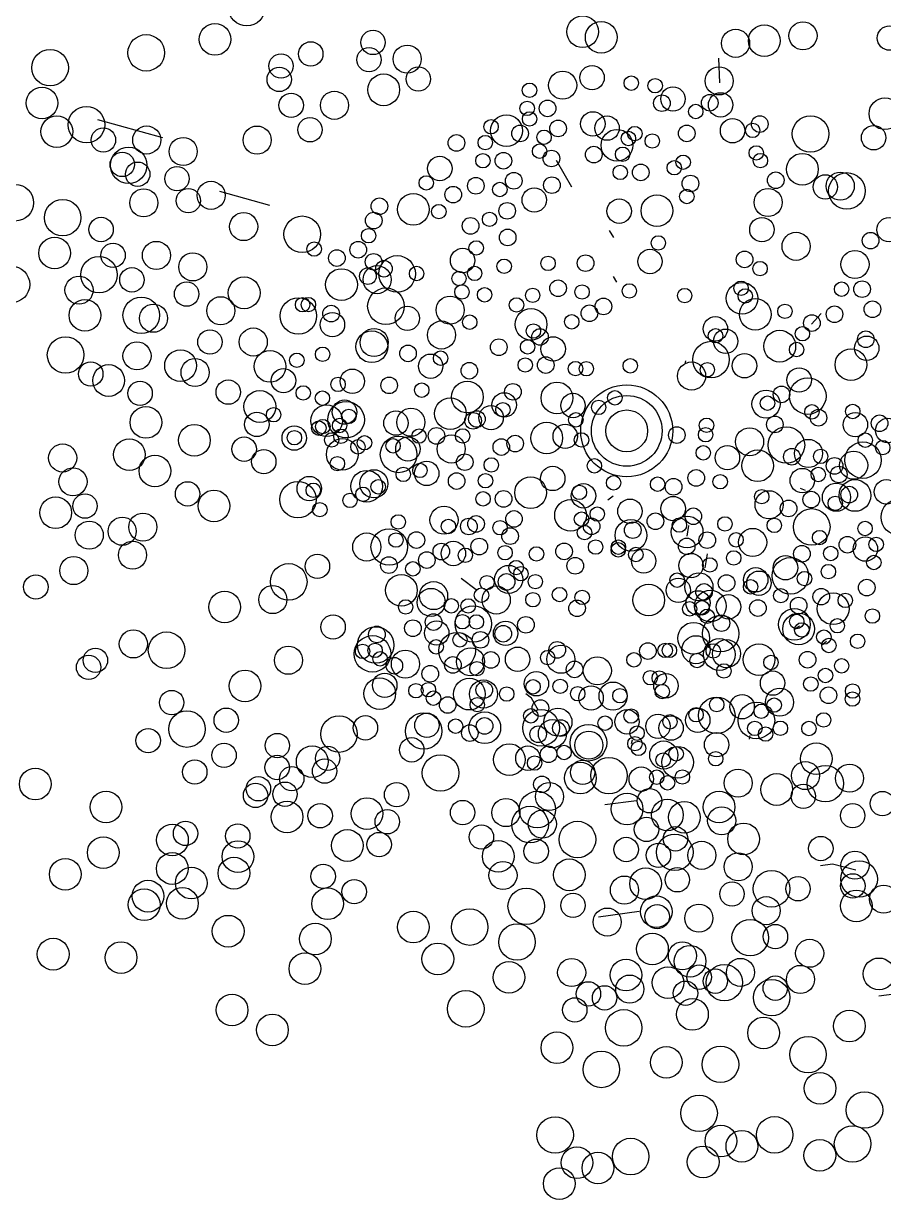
# Model space of a CAD drawing. Header units: millimetres. Extents: x 441156 to 441876, y 4514765 to 4515211.
# Drawn here: x 441451.187 to 441452.023, y 4514837.387 to 4514838.531 of the extents above; entities that cross this region are included whole.
import ezdxf

# ---------------------------------------------------------------- set-up
doc = ezdxf.new("R2010")
doc.units = ezdxf.units.MM
doc.layers.add('01_piscinas', color=254, linetype='Continuous')

msp = doc.modelspace()

# ---------------------------------------------------------------- linework, layer by layer
at = {"layer": '01_piscinas'}
for p, q in [((441451.86407338, 4514838.47299437, 0.00000053), (441451.86289658, 4514838.49681329, 0.00000053)), ((441451.32243263, 4514838.41935018, 0.00000053), (441451.25942794, 4514838.43686779, 0.00000053)), ((441451.72003691, 4514838.37131475, 0.00000053), (441451.70539685, 4514838.39723094, 0.00000053)), ((441451.42652915, 4514838.35359961, 0.00000053), (441451.37806401, 4514838.3670747, 0.00000053)), ((441451.75641044, 4514838.32940603, 0.00000053), (441451.76057699, 4514838.32258655, 0.00000053)), ((441452.01218955, 4514838.32745384, 0.00000053), (441452.0137294, 4514838.32684535, 0.00000053)), ((441451.76035824, 4514838.28441181, 0.00000053), (441451.76356327, 4514838.27916606, 0.00000053)), ((441451.95306373, 4514838.23819898, 0.00000053), (441451.96253734, 4514838.24865735, 0.00000053)), ((441451.83076451, 4514838.20268991, 0.00000053), (441451.82991066, 4514838.19915405, 0.00000053)), ((441451.94216645, 4514838.07859969, 0.00000053), (441451.94709397, 4514838.07665253, 0.00000053)), ((441451.76017402, 4514838.07085598, 0.00000053), (441451.75516922, 4514838.06711552, 0.00000053)), ((441451.8335448, 4514838.04251251, 0.00000053), (441451.83203389, 4514838.03206184, 0.00000053)), ((441451.85155297, 4514838.01493694, 0.00000053), (441451.84958879, 4514838.00135107, 0.00000053)), ((441451.61256173, 4514837.99119592, 0.00000053), (441451.62708745, 4514837.9801735, 0.00000053)), ((441451.94140144, 4514837.94460043, 0.00000053), (441451.93639664, 4514837.94085997, 0.00000053)), ((441451.96777549, 4514837.92942843, 0.00000053), (441451.96277069, 4514837.92568798, 0.00000053)), ((441451.89323731, 4514837.83819045, 0.00000053), (441451.89238346, 4514837.83465459, 0.00000053)), ((441451.77881415, 4514837.83361461, 0.00000053), (441451.7779603, 4514837.83007875, 0.00000053)), ((441451.7979442, 4514837.79079296, 0.00000053), (441451.79709035, 4514837.78725709, 0.00000053)), ((441451.75234116, 4514837.77091968, 0.00000053), (441451.78287146, 4514837.77510615, 0.00000053)), ((441451.74598824, 4514837.66186626, 0.00000053), (441451.78567764, 4514837.66730868, 0.00000053))]:
    msp.add_line(p, q, dxfattribs=at)
at = {"layer": '01_piscinas', "elevation": 0.00000053}
for points in [[(441451.68786034, 4514837.86250141), (441451.68088725, 4514837.87446183), (441451.68088725, 4514837.87446183), (441451.67543806, 4514837.87863187)], [(441451.99611507, 4514837.70711101), (441451.97348933, 4514837.71307092), (441451.97348933, 4514837.71307092), (441451.96199425, 4514837.71154233)], [(441452.06289433, 4514837.57891499), (441452.03348086, 4514837.58666287), (441452.03348086, 4514837.58666287), (441452.01853726, 4514837.5846757)]]:
    msp.add_lwpolyline(points, dxfattribs=at)
at = {"layer": '01_piscinas'}
for centre, radius in [((441451.40418233, 4514838.54600709, 0.00000053), 0.01775907), ((441451.73071325, 4514838.52251039, 0.00000053), 0.01541533), ((441451.37321406, 4514838.51509017, 0.00000053), 0.01541533), ((441451.52687635, 4514838.51216884, 0.00000053), 0.01185795), ((441451.74869043, 4514838.51717122, 0.00000053), 0.01541533), ((441451.87935685, 4514838.51133995, 0.00000053), 0.01366082), ((441451.90722703, 4514838.51386468, 0.00000053), 0.01541533), ((441451.94483374, 4514838.51863875, 0.00000053), 0.01366082), ((441452.02895241, 4514838.51641371, 0.00000053), 0.01185795), ((441451.30639187, 4514838.50205445, 0.00000053), 0.01775907), ((441451.46637041, 4514838.50098001, 0.00000053), 0.01185795), ((441451.21295563, 4514838.48760645, 0.00000053), 0.01775907), ((441451.43743513, 4514838.48925965, 0.00000053), 0.01185795), ((441451.52299024, 4514838.49539479, 0.00000053), 0.01185795), ((441451.56009766, 4514838.49595021, 0.00000053), 0.01366082), ((441451.43567812, 4514838.47620611, 0.00000053), 0.01185795), ((441451.57095635, 4514838.47658237, 0.00000053), 0.01185795), ((441451.73983521, 4514838.47794925, 0.00000053), 0.01185795), ((441451.86336963, 4514838.47473476, 0.00000053), 0.01366082), ((441451.53728732, 4514838.46608329, 0.00000053), 0.01541533), ((441451.711218, 4514838.47056736, 0.00000053), 0.01366082), ((441451.77790408, 4514838.47258396, 0.00000053), 0.00701654), ((441451.80111149, 4514838.47010767, 0.00000053), 0.00701654), ((441451.20510041, 4514838.4532613, 0.00000053), 0.01541533), ((441451.48941354, 4514838.45102801, 0.00000053), 0.01366082), ((441451.67901947, 4514838.46565616, 0.00000053), 0.00701654), ((441451.81844948, 4514838.45717588, 0.00000053), 0.01185795), ((441451.447287, 4514838.4510515, 0.00000053), 0.01185795), ((441451.67671783, 4514838.44803685, 0.00000053), 0.00701654), ((441451.69663565, 4514838.44802033, 0.00000053), 0.00808333), ((441451.80777325, 4514838.45312918, 0.00000053), 0.00808333), ((441451.85422762, 4514838.45350149, 0.00000053), 0.00808333), ((441451.86476211, 4514838.45145769, 0.00000053), 0.01185795), ((441452.0244966, 4514838.44282823, 0.00000053), 0.01541533), ((441451.24828812, 4514838.43217708, 0.00000053), 0.01775907), ((441451.65663049, 4514838.42631531, 0.00000053), 0.01541533), ((441451.67905252, 4514838.43776543, 0.00000053), 0.00701654), ((441451.74059117, 4514838.43295362, 0.00000053), 0.01185795), ((441451.84064539, 4514838.44497568, 0.00000053), 0.00701654), ((441451.21949733, 4514838.42541993, 0.00000053), 0.01541533), ((441451.30690043, 4514838.41729883, 0.00000053), 0.01366082), ((441451.4141901, 4514838.41721829, 0.00000053), 0.01366082), ((441451.46559179, 4514838.42724576, 0.00000053), 0.01185795), ((441451.64165535, 4514838.43015308, 0.00000053), 0.00701654), ((441451.66985196, 4514838.42364868, 0.00000053), 0.00808333), ((441451.70676998, 4514838.42851839, 0.00000053), 0.00808333), ((441451.75441977, 4514838.42884657, 0.00000053), 0.01185795), ((441451.78136107, 4514838.42351265, 0.00000053), 0.00701654), ((441451.8318171, 4514838.42370296, 0.00000053), 0.00808333), ((441451.876371, 4514838.42630308, 0.00000053), 0.01185795), ((441451.89593956, 4514838.42666387, 0.00000053), 0.00701654), ((441451.90286669, 4514838.43278766, 0.00000053), 0.00808333), ((441451.95219443, 4514838.4231912, 0.00000053), 0.01775907), ((441452.01352143, 4514838.41949163, 0.00000053), 0.01185795), ((441451.2647739, 4514838.41732232, 0.00000053), 0.01185795), ((441451.34231607, 4514838.40610444, 0.00000053), 0.01366082), ((441451.60798374, 4514838.41446292, 0.00000053), 0.00808333), ((441451.63598773, 4514838.414771, 0.00000053), 0.00701654), ((441451.69318774, 4514838.41999258, 0.00000053), 0.00701654), ((441451.76399153, 4514838.41220182, 0.00000053), 0.01541533), ((441451.77516424, 4514838.4187861, 0.00000053), 0.00701654), ((441451.79837164, 4514838.41630981, 0.00000053), 0.00701654), ((441451.28935337, 4514838.39268839, 0.00000053), 0.01775907), ((441451.68886063, 4514838.40639814, 0.00000053), 0.00701654), ((441451.70030178, 4514838.39930659, 0.00000053), 0.00808333), ((441451.74149263, 4514838.40309594, 0.00000053), 0.00808333), ((441451.76949662, 4514838.40340402, 0.00000053), 0.00701654), ((441451.89941879, 4514838.40475991, 0.00000053), 0.00701654), ((441451.28307868, 4514838.39351658, 0.00000053), 0.01185795), ((441451.29814313, 4514838.3840321, 0.00000053), 0.01185795), ((441451.59180199, 4514838.38954816, 0.00000053), 0.01185795), ((441451.6336861, 4514838.39715169, 0.00000053), 0.00701654), ((441451.65360391, 4514838.39713516, 0.00000053), 0.00808333), ((441451.81972485, 4514838.39028282, 0.00000053), 0.00701654), ((441451.82836919, 4514838.39567522, 0.00000053), 0.00701654), ((441451.90348635, 4514838.39725552, 0.00000053), 0.00701654), ((441451.94433922, 4514838.38884605, 0.00000053), 0.01541533), ((441451.3362736, 4514838.3796851, 0.00000053), 0.01185795), ((441451.66373824, 4514838.37763323, 0.00000053), 0.00808333), ((441451.76719498, 4514838.38578471, 0.00000053), 0.00701654), ((441451.7871128, 4514838.38576818, 0.00000053), 0.00808333), ((441451.91838033, 4514838.3781384, 0.00000053), 0.00808333), ((441451.98109201, 4514838.37244722, 0.00000053), 0.01366082), ((441451.98752693, 4514838.36776183, 0.00000053), 0.01775907), ((441451.1791157, 4514838.35625797, 0.00000053), 0.01775907), ((441451.36949492, 4514838.36346646, 0.00000053), 0.01366082), ((441451.57867359, 4514838.37558495, 0.00000053), 0.00701654), ((441451.62682022, 4514838.37276351, 0.00000053), 0.00808333), ((441451.65015601, 4514838.36910741, 0.00000053), 0.00701654), ((441451.70080919, 4514838.37338022, 0.00000053), 0.00808333), ((441451.83548323, 4514838.37498923, 0.00000053), 0.00808333), ((441451.96657836, 4514838.37165966, 0.00000053), 0.01185795), ((441451.30401802, 4514838.35616767, 0.00000053), 0.01366082), ((441451.34734815, 4514838.35826865, 0.00000053), 0.01185795), ((441451.56604195, 4514838.34977428, 0.00000053), 0.01541533), ((441451.60481522, 4514838.36413682, 0.00000053), 0.00808333), ((441451.68360443, 4514838.35895741, 0.00000053), 0.01185795), ((441451.8028793, 4514838.34855337, 0.00000053), 0.01541533), ((441451.83192294, 4514838.36234226, 0.00000053), 0.00701654), ((441451.91096131, 4514838.35655425, 0.00000053), 0.01366082), ((441451.22515603, 4514838.34170527, 0.00000053), 0.01775907), ((441451.53304204, 4514838.35285236, 0.00000053), 0.00808333), ((441451.59087169, 4514838.34764438, 0.00000053), 0.00701654), ((441451.65727004, 4514838.34842142, 0.00000053), 0.00808333), ((441451.76618985, 4514838.34810088, 0.00000053), 0.01185795), ((441451.26254994, 4514838.33024525, 0.00000053), 0.01185795), ((441451.40108357, 4514838.33309055, 0.00000053), 0.01366082), ((441451.45803658, 4514838.32562221, 0.00000053), 0.01775907), ((441451.52753817, 4514838.3389572, 0.00000053), 0.00808333), ((441451.6216997, 4514838.3337653, 0.00000053), 0.00808333), ((441451.64016127, 4514838.34013089, 0.00000053), 0.00701654), ((441451.90491884, 4514838.3301349, 0.00000053), 0.01185795), ((441452.02849109, 4514838.33008789, 0.00000053), 0.01185795), ((441451.52256983, 4514838.32417416, 0.00000053), 0.00701654), ((441451.65777745, 4514838.32249505, 0.00000053), 0.00808333), ((441451.93814015, 4514838.31391627, 0.00000053), 0.01366082), ((441452.01060076, 4514838.3194069, 0.00000053), 0.00808333), ((441451.21730082, 4514838.30736012, 0.00000053), 0.01541533), ((441451.27415883, 4514838.30509064, 0.00000053), 0.01185795), ((441451.31628536, 4514838.30506715, 0.00000053), 0.01366082), ((441451.46964451, 4514838.31125065, 0.00000053), 0.00701654), ((441451.51245755, 4514838.31060643, 0.00000053), 0.00808333), ((441451.62718593, 4514838.31228056, 0.00000053), 0.00701654), ((441451.80422922, 4514838.31720464, 0.00000053), 0.00701654), ((441451.26048853, 4514838.2862759, 0.00000053), 0.01775907), ((441451.351701, 4514838.29387276, 0.00000053), 0.01366082), ((441451.49174696, 4514838.30248719, 0.00000053), 0.00808333), ((441451.52744348, 4514838.2987872, 0.00000053), 0.00808333), ((441451.55032901, 4514838.28709236, 0.00000053), 0.01775907), ((441451.61392093, 4514838.30007969, 0.00000053), 0.01185795), ((441451.69701263, 4514838.29732895, 0.00000053), 0.00701654), ((441451.73351474, 4514838.29750403, 0.00000053), 0.00808333), ((441451.79610351, 4514838.29914053, 0.00000053), 0.01185795), ((441451.88809259, 4514838.30113917, 0.00000053), 0.00808333), ((441451.99539419, 4514838.29625467, 0.00000053), 0.01366082), ((441451.17536856, 4514838.27678746, 0.00000053), 0.01775907), ((441451.29246361, 4514838.2812849, 0.00000053), 0.01185795), ((441451.52193961, 4514838.28489203, 0.00000053), 0.00808333), ((441451.53083988, 4514838.28150118, 0.00000053), 0.01366082), ((441451.53754143, 4514838.29207551, 0.00000053), 0.00808333), ((441451.56923111, 4514838.28742625, 0.00000053), 0.00701654), ((441451.62569654, 4514838.28751038, 0.00000053), 0.00701654), ((441451.65432955, 4514838.29446731, 0.00000053), 0.00701654), ((441451.90315484, 4514838.29225417, 0.00000053), 0.00701654), ((441451.24106193, 4514838.27125743, 0.00000053), 0.01366082), ((441451.40160203, 4514838.2686437, 0.00000053), 0.01541533), ((441451.4962217, 4514838.27672435, 0.00000053), 0.01541533), ((441451.61044821, 4514838.28259957, 0.00000053), 0.00701654), ((441451.70673105, 4514838.27313238, 0.00000053), 0.00808333), ((441451.34565853, 4514838.26745341, 0.00000053), 0.01185795), ((441451.53940941, 4514838.25564013, 0.00000053), 0.01775907), ((441451.61334113, 4514838.26950646, 0.00000053), 0.00701654), ((441451.63533051, 4514838.26674525, 0.00000053), 0.00701654), ((441451.68207877, 4514838.26622105, 0.00000053), 0.00701654), ((441451.73006683, 4514838.26947628, 0.00000053), 0.00701654), ((441451.77604975, 4514838.27051576, 0.00000053), 0.00701654), ((441451.82984058, 4514838.26599455, 0.00000053), 0.00701654), ((441451.88558334, 4514838.26340395, 0.00000053), 0.01541533), ((441451.88464469, 4514838.27311142, 0.00000053), 0.00701654), ((441451.88871224, 4514838.26560703, 0.00000053), 0.00701654), ((441451.98236835, 4514838.27223649, 0.00000053), 0.00701654), ((441452.00228616, 4514838.27221997, 0.00000053), 0.00808333), ((441451.24678929, 4514838.24681774, 0.00000053), 0.01541533), ((441451.30155378, 4514838.2467872, 0.00000053), 0.01775907), ((441451.37887984, 4514838.25123478, 0.00000053), 0.01366082), ((441451.45428944, 4514838.2461517, 0.00000053), 0.01775907), ((441451.45841407, 4514838.25710092, 0.00000053), 0.00701654), ((441451.46404595, 4514838.25718548, 0.00000053), 0.00701654), ((441451.60183406, 4514838.25186283, 0.00000053), 0.01366082), ((441451.66633918, 4514838.25684948, 0.00000053), 0.00701654), ((441451.75081828, 4514838.25539874, 0.00000053), 0.00808333), ((441451.89852536, 4514838.24772546, 0.00000053), 0.01541533), ((441452.01242049, 4514838.25271803, 0.00000053), 0.00808333), ((441451.31340295, 4514838.24393598, 0.00000053), 0.01366082), ((441451.48742869, 4514838.23767155, 0.00000053), 0.01185795), ((441451.4861484, 4514838.24842202, 0.00000053), 0.00808333), ((441451.56021305, 4514838.24388744, 0.00000053), 0.01185795), ((441451.62088792, 4514838.24009811, 0.00000053), 0.00701654), ((441451.68052291, 4514838.23800793, 0.00000053), 0.01541533), ((441451.7200721, 4514838.24049976, 0.00000053), 0.00701654), ((441451.73718087, 4514838.24879029, 0.00000053), 0.00808333), ((441451.92735584, 4514838.25066975, 0.00000053), 0.00701654), ((441451.95349747, 4514838.23922162, 0.00000053), 0.00808333), ((441451.97550247, 4514838.24784832, 0.00000053), 0.00808333), ((441451.59343437, 4514838.22766881, 0.00000053), 0.01366082), ((441451.68280995, 4514838.23146806, 0.00000053), 0.00701654), ((441451.859722, 4514838.23364098, 0.00000053), 0.01185795), ((441451.94434082, 4514838.22889973, 0.00000053), 0.00701654), ((441451.22799802, 4514838.20824842, 0.00000053), 0.01775907), ((441451.36834196, 4514838.22088235, 0.00000053), 0.01185795), ((441451.41046849, 4514838.22085886, 0.00000053), 0.01366082), ((441451.52571016, 4514838.21618198, 0.00000053), 0.01541533), ((441451.52795747, 4514838.22037001, 0.00000053), 0.01366082), ((441451.68921208, 4514838.22572498, 0.00000053), 0.00808333), ((441451.70198321, 4514838.21410558, 0.00000053), 0.01185795), ((441451.85985241, 4514838.22689784, 0.00000053), 0.00701654), ((441451.8696774, 4514838.2215806, 0.00000053), 0.01185795), ((441451.92232158, 4514838.216778, 0.00000053), 0.01541533), ((441452.00682784, 4514838.21476915, 0.00000053), 0.01185795), ((441452.00595229, 4514838.22350623, 0.00000053), 0.00808333), ((441451.29741573, 4514838.20733079, 0.00000053), 0.01366082), ((441451.33973889, 4514838.19788935, 0.00000053), 0.01541533), ((441451.42672863, 4514838.1971172, 0.00000053), 0.01541533), ((441451.47787589, 4514838.20894777, 0.00000053), 0.00701654), ((441451.56088657, 4514838.20974711, 0.00000053), 0.00808333), ((441451.64913834, 4514838.2157779, 0.00000053), 0.00808333), ((441451.67714233, 4514838.21608598, 0.00000053), 0.00701654), ((441451.85549939, 4514838.20374229, 0.00000053), 0.01775907), ((441451.9386732, 4514838.21351765, 0.00000053), 0.00701654), ((441451.99147497, 4514838.19879707, 0.00000053), 0.01541533), ((441451.25249557, 4514838.1897719, 0.00000053), 0.01185795), ((441451.35388714, 4514838.19121364, 0.00000053), 0.01366082), ((441451.45281551, 4514838.20303576, 0.00000053), 0.00701654), ((441451.58289648, 4514838.19731638, 0.00000053), 0.01185795), ((441451.59257624, 4514838.20509784, 0.00000053), 0.00701654), ((441451.6748407, 4514838.19846667, 0.00000053), 0.00701654), ((441451.69475851, 4514838.19845014, 0.00000053), 0.00808333), ((441451.72372913, 4514838.19498358, 0.00000053), 0.00701654), ((441451.73424037, 4514838.19483617, 0.00000053), 0.00701654), ((441451.77692345, 4514838.19769782, 0.00000053), 0.00701654), ((441451.8365805, 4514838.18774739, 0.00000053), 0.01366082), ((441451.88798219, 4514838.19777486, 0.00000053), 0.01185795), ((441451.26989779, 4514838.1833945, 0.00000053), 0.01541533), ((441451.43984166, 4514838.18324513, 0.00000053), 0.01185795), ((441451.50675684, 4514838.18265117, 0.00000053), 0.01185795), ((441451.62050187, 4514838.19291196, 0.00000053), 0.00808333), ((441451.85188315, 4514838.19389645, 0.00000053), 0.00701654), ((441451.9411771, 4514838.18394338, 0.00000053), 0.01185795), ((441451.30046169, 4514838.17095949, 0.00000053), 0.01185795), ((441451.38611773, 4514838.17209524, 0.00000053), 0.01185795), ((441451.45902499, 4514838.17132473, 0.00000053), 0.00701654), ((441451.49286164, 4514838.1796103, 0.00000053), 0.00701654), ((441451.54257407, 4514838.17869412, 0.00000053), 0.00808333), ((441451.57426374, 4514838.17404486, 0.00000053), 0.00701654), ((441451.61865977, 4514838.16725358, 0.00000053), 0.01541533), ((441451.66287776, 4514838.17240405, 0.00000053), 0.00808333), ((441451.70564951, 4514838.16648143, 0.00000053), 0.01541533), ((441451.77351756, 4514838.13443107, 0.00000053), 0.0446896), ((441451.94954271, 4514838.16822441, 0.00000053), 0.01775907), ((441451.41683583, 4514838.15810668, 0.00000053), 0.01541533), ((441451.47770947, 4514838.16620085, 0.00000053), 0.00701654), ((441451.65439618, 4514838.15967916, 0.00000053), 0.01185795), ((441451.72131136, 4514838.15908519, 0.00000053), 0.01185795), ((441451.77351756, 4514838.13443107, 0.00000053), 0.03437661), ((441451.7619896, 4514838.16658992, 0.00000053), 0.00701654), ((441451.90892152, 4514838.16042595, 0.00000053), 0.01366082), ((441451.91038042, 4514838.16133567, 0.00000053), 0.00701654), ((441451.92396265, 4514838.16986148, 0.00000053), 0.00808333), ((441451.30606481, 4514838.1425999, 0.00000053), 0.01541533), ((441451.4302646, 4514838.15009064, 0.00000053), 0.00701654), ((441451.48185378, 4514838.14426385, 0.00000053), 0.01541533), ((441451.50072152, 4514838.14528769, 0.00000053), 0.01775907), ((441451.499147, 4514838.15264307, 0.00000053), 0.01185795), ((441451.50331695, 4514838.14849674, 0.00000053), 0.00701654), ((441451.56367445, 4514838.14278232, 0.00000053), 0.01366082), ((441451.60210141, 4514838.15115323, 0.00000053), 0.01541533), ((441451.64165898, 4514838.14729427, 0.00000053), 0.01185795), ((441451.65312065, 4514838.15503054, 0.00000053), 0.00701654), ((441451.74625001, 4514838.15721835, 0.00000053), 0.00701654), ((441451.95355338, 4514838.15291115, 0.00000053), 0.00701654), ((441451.99320786, 4514838.15328308, 0.00000053), 0.00701654), ((441451.41393852, 4514838.14071479, 0.00000053), 0.01185795), ((441451.47419269, 4514838.13707905, 0.00000053), 0.00701654), ((441451.47807592, 4514838.13860141, 0.00000053), 0.00701654), ((441451.49434314, 4514838.13964349, 0.00000053), 0.00701654), ((441451.5491608, 4514838.14199475, 0.00000053), 0.01185795), ((441451.624168, 4514838.14419822, 0.00000053), 0.00808333), ((441451.62792101, 4514838.14595142, 0.00000053), 0.00808333), ((441451.72406574, 4514838.14514739, 0.00000053), 0.00701654), ((441451.77351756, 4514838.13443107, 0.00000053), 0.02034119), ((441451.8510961, 4514838.13987264, 0.00000053), 0.00701654), ((441451.91749445, 4514838.14064968, 0.00000053), 0.00808333), ((441451.95995551, 4514838.14716807, 0.00000053), 0.00808333), ((441451.99581143, 4514838.14041192, 0.00000053), 0.01185795), ((441452.01934949, 4514838.14183495, 0.00000053), 0.00808333), ((441452.0272017, 4514838.13480293, 0.00000053), 0.01185795), ((441451.35329023, 4514838.1253075, 0.00000053), 0.01541533), ((441451.45026577, 4514838.12741294, 0.00000053), 0.01185795), ((441451.4504618, 4514838.12777576, 0.00000053), 0.00701654), ((441451.48665592, 4514838.12560375, 0.00000053), 0.00701654), ((441451.49571681, 4514838.12915592, 0.00000053), 0.00701654), ((441451.57157768, 4514838.12932097, 0.00000053), 0.00701654), ((441451.58859766, 4514838.1295421, 0.00000053), 0.00808333), ((441451.61397748, 4514838.12945899, 0.00000053), 0.00701654), ((441451.69575671, 4514838.12747091, 0.00000053), 0.01541533), ((441451.71370152, 4514838.1290771, 0.00000053), 0.01185795), ((441451.72949678, 4514838.12558001, 0.00000053), 0.00701654), ((441451.82221138, 4514838.13035302, 0.00000053), 0.00808333), ((441451.85021537, 4514838.13066109, 0.00000053), 0.00701654), ((441451.89293431, 4514838.12382075, 0.00000053), 0.01366082), ((441451.92875933, 4514838.12063765, 0.00000053), 0.01775907), ((441451.22513107, 4514838.10807604, 0.00000053), 0.01366082), ((441451.29000534, 4514838.11128241, 0.00000053), 0.01541533), ((441451.40158508, 4514838.11662441, 0.00000053), 0.01185795), ((441451.49694533, 4514838.11156285, 0.00000053), 0.01541533), ((441451.51218414, 4514838.11889467, 0.00000053), 0.00701654), ((441451.51860422, 4514838.12283428, 0.00000053), 0.00701654), ((441451.55170982, 4514838.11153232, 0.00000053), 0.01775907), ((441451.54640156, 4514838.11986022, 0.00000053), 0.00701654), ((441451.56076969, 4514838.11684014, 0.00000053), 0.01185795), ((441451.60289622, 4514838.11681664, 0.00000053), 0.01366082), ((441451.65160491, 4514838.11866253, 0.00000053), 0.00808333), ((441451.66506921, 4514838.12201262, 0.00000053), 0.00808333), ((441451.95018187, 4514838.11251058, 0.00000053), 0.01366082), ((441452.00318117, 4514838.10593443, 0.00000053), 0.01775907), ((441452.00540596, 4514838.12534251, 0.00000053), 0.00701654), ((441452.02241654, 4514838.11813968, 0.00000053), 0.00701654), ((441451.31483984, 4514838.09543626, 0.00000053), 0.01541533), ((441451.42068855, 4514838.10443506, 0.00000053), 0.01185795), ((441451.61603458, 4514838.10400641, 0.00000053), 0.00808333), ((441451.84791374, 4514838.11304178, 0.00000053), 0.00701654), ((441451.87141007, 4514838.1083347, 0.00000053), 0.01185795), ((441451.90077783, 4514838.10050579, 0.00000053), 0.01541533), ((441451.93406018, 4514838.1093045, 0.00000053), 0.00808333), ((441451.96206417, 4514838.10961258, 0.00000053), 0.00701654), ((441451.9941048, 4514838.10096972, 0.00000053), 0.01366082), ((441451.23515876, 4514838.084894, 0.00000053), 0.01366082), ((441451.49221692, 4514838.10253051, 0.00000053), 0.00701654), ((441451.55629545, 4514838.09208337, 0.00000053), 0.00701654), ((441451.5724587, 4514838.09593013, 0.00000053), 0.00701654), ((441451.57907447, 4514838.0930344, 0.00000053), 0.01185795), ((441451.6418478, 4514838.10128902, 0.00000053), 0.00701654), ((441451.701616, 4514838.08814174, 0.00000053), 0.01185795), ((441451.74211599, 4514838.10041174, 0.00000053), 0.00701654), ((441451.95976253, 4514838.09199326, 0.00000053), 0.00701654), ((441451.97563627, 4514838.1003913, 0.00000053), 0.00808333), ((441451.97968035, 4514838.09197674, 0.00000053), 0.00808333), ((441451.46485032, 4514838.07831027, 0.00000053), 0.01185795), ((441451.52074155, 4514838.08061539, 0.00000053), 0.01541533), ((441451.52767279, 4514838.08300692, 0.00000053), 0.01366082), ((441451.53190046, 4514838.08002995, 0.00000053), 0.00701654), ((441451.60817619, 4514838.08559886, 0.00000053), 0.00808333), ((441451.63618018, 4514838.08590694, 0.00000053), 0.00701654), ((441451.68004553, 4514838.07425494, 0.00000053), 0.01541533), ((441451.76078486, 4514838.08389995, 0.00000053), 0.00701654), ((441451.80355752, 4514838.08255333, 0.00000053), 0.00701654), ((441451.81904286, 4514838.08002691, 0.00000053), 0.00808333), ((441451.84104786, 4514838.08865361, 0.00000053), 0.00808333), ((441451.86438365, 4514838.08499751, 0.00000053), 0.00701654), ((441451.9441394, 4514838.08609123, 0.00000053), 0.01185795), ((441451.99532596, 4514838.07158928, 0.00000053), 0.01541533), ((441452.02592331, 4514838.07512649, 0.00000053), 0.01185795), ((441451.34656227, 4514838.07313746, 0.00000053), 0.01185795), ((441451.37225016, 4514838.06147403, 0.00000053), 0.01541533), ((441451.45391935, 4514838.06757968, 0.00000053), 0.01775907), ((441451.46877322, 4514838.07662281, 0.00000053), 0.00701654), ((441451.51706671, 4514838.0727919, 0.00000053), 0.00701654), ((441451.63387855, 4514838.06828762, 0.00000053), 0.00701654), ((441451.65379636, 4514838.0682711, 0.00000053), 0.00808333), ((441451.73148937, 4514838.07124867, 0.00000053), 0.01185795), ((441451.72746437, 4514838.074601, 0.00000053), 0.00701654), ((441451.90475003, 4514838.07042653, 0.00000053), 0.00701654), ((441451.91188382, 4514838.0625738, 0.00000053), 0.01366082), ((441451.95289666, 4514838.06760509, 0.00000053), 0.00808333), ((441451.97736072, 4514838.0698726, 0.00000053), 0.01366082), ((441451.98981468, 4514838.07247481, 0.00000053), 0.00808333), ((441451.21847569, 4514838.05474938, 0.00000053), 0.01541533), ((441451.24688742, 4514838.06129089, 0.00000053), 0.01185795), ((441451.47516208, 4514838.05778661, 0.00000053), 0.00701654), ((441451.50448518, 4514838.06679248, 0.00000053), 0.00701654), ((441451.71888091, 4514838.05229395, 0.00000053), 0.01541533), ((441451.77664582, 4514838.05625242, 0.00000053), 0.01185795), ((441451.81868707, 4514838.05883015, 0.00000053), 0.01185795), ((441451.93089166, 4514838.05897839, 0.00000053), 0.00808333), ((441451.97623244, 4514838.06394899, 0.00000053), 0.00701654), ((441452.03851367, 4514838.05050506, 0.00000053), 0.01775907), ((441451.30313687, 4514838.04082389, 0.00000053), 0.01366082), ((441451.55144234, 4514838.04588383, 0.00000053), 0.00701654), ((441451.59592372, 4514838.04759347, 0.00000053), 0.01366082), ((441451.66393069, 4514838.04876916, 0.00000053), 0.00808333), ((441451.72959288, 4514838.04855241, 0.00000053), 0.00701654), ((441451.74484121, 4514838.05346322, 0.00000053), 0.00701654), ((441451.80134534, 4514838.0464722, 0.00000053), 0.00808333), ((441451.83826336, 4514838.05134192, 0.00000053), 0.00808333), ((441451.9533937, 4514838.04101662, 0.00000053), 0.01775907), ((441451.25101672, 4514838.03299303, 0.00000053), 0.01366082), ((441451.28304917, 4514838.03677727, 0.00000053), 0.01366082), ((441451.60014117, 4514838.04145536, 0.00000053), 0.00701654), ((441451.62005899, 4514838.04143884, 0.00000053), 0.00808333), ((441451.62701267, 4514838.04389945, 0.00000053), 0.00808333), ((441451.65034846, 4514838.04024335, 0.00000053), 0.00701654), ((441451.73248579, 4514838.03545929, 0.00000053), 0.00701654), ((441451.73941293, 4514838.04158308, 0.00000053), 0.00808333), ((441451.7775843, 4514838.03279882, 0.00000053), 0.01541533), ((441451.77934034, 4514838.03784551, 0.00000053), 0.00808333), ((441451.83223792, 4514838.03614987, 0.00000053), 0.01541533), ((441451.82468113, 4514838.0428161, 0.00000053), 0.00701654), ((441451.86902916, 4514838.04392432, 0.00000053), 0.00701654), ((441451.91694813, 4514838.04248596, 0.00000053), 0.00701654), ((441452.00523673, 4514838.03949626, 0.00000053), 0.00701654), ((441451.52077693, 4514838.021461, 0.00000053), 0.01366082), ((441451.54264557, 4514838.02154218, 0.00000053), 0.01775907), ((441451.54914071, 4514838.02826452, 0.00000053), 0.00701654), ((441451.56905852, 4514838.02824799, 0.00000053), 0.00808333), ((441451.63019331, 4514838.0219369, 0.00000053), 0.00808333), ((441451.66005539, 4514838.03207858, 0.00000053), 0.00808333), ((441451.83179516, 4514838.02213011, 0.00000053), 0.00808333), ((441451.85181222, 4514838.02813552, 0.00000053), 0.00808333), ((441451.87981621, 4514838.0284436, 0.00000053), 0.00701654), ((441451.89589661, 4514838.0259686, 0.00000053), 0.01366082), ((441451.96103543, 4514838.03067174, 0.00000053), 0.00701654), ((441451.98801979, 4514838.02370746, 0.00000053), 0.00808333), ((441452.00553844, 4514838.0194842, 0.00000053), 0.01185795), ((441452.01602378, 4514838.02401554, 0.00000053), 0.00701654), ((441451.29307686, 4514838.01359522, 0.00000053), 0.01366082), ((441451.5932753, 4514838.01706719, 0.00000053), 0.00808333), ((441451.60502541, 4514838.01517209, 0.00000053), 0.01185795), ((441451.61661108, 4514838.01341109, 0.00000053), 0.00701654), ((441451.65522557, 4514838.01592951, 0.00000053), 0.00701654), ((441451.68575774, 4514838.01476735, 0.00000053), 0.00701654), ((441451.71262924, 4514838.01721143, 0.00000053), 0.00808333), ((441451.74330089, 4514838.0214469, 0.00000053), 0.00701654), ((441451.76529028, 4514838.01868569, 0.00000053), 0.00701654), ((441451.76539681, 4514838.02135307, 0.00000053), 0.00701654), ((441451.78240739, 4514838.01415024, 0.00000053), 0.00701654), ((441451.78998107, 4514838.00789947, 0.00000053), 0.01185795), ((441451.9438185, 4514838.01488294, 0.00000053), 0.00808333), ((441451.97182248, 4514838.01519102, 0.00000053), 0.00701654), ((441451.23596993, 4514837.99854108, 0.00000053), 0.01366082), ((441451.47284325, 4514838.00265184, 0.00000053), 0.01185795), ((441451.54227483, 4514838.00387634, 0.00000053), 0.00808333), ((441451.56561062, 4514838.00022024, 0.00000053), 0.00701654), ((441451.57919285, 4514838.00874606, 0.00000053), 0.00808333), ((441451.66602248, 4514838.0014839, 0.00000053), 0.00701654), ((441451.72344434, 4514838.00319904, 0.00000053), 0.00808333), ((441451.83600645, 4514838.0034051, 0.00000053), 0.01185795), ((441451.85431232, 4514838.00400948, 0.00000053), 0.00701654), ((441451.87751457, 4514838.01082429, 0.00000053), 0.00701654), ((441451.93261032, 4514837.99342986, 0.00000053), 0.01775907), ((441451.92787785, 4514838.00131766, 0.00000053), 0.01185795), ((441452.01372214, 4514838.00639623, 0.00000053), 0.00701654), ((441451.44495475, 4514837.98756998, 0.00000053), 0.01775907), ((441451.65876082, 4514837.98999398, 0.00000053), 0.01366082), ((441451.65666379, 4514837.98748114, 0.00000053), 0.00808333), ((441451.67062309, 4514837.99546252, 0.00000053), 0.00701654), ((441451.82250207, 4514837.98925755, 0.00000053), 0.00701654), ((441451.84371649, 4514837.98272137, 0.00000053), 0.01366082), ((441451.89894257, 4514837.9895973, 0.00000053), 0.01185795), ((441451.90200281, 4514837.98628244, 0.00000053), 0.01185795), ((441451.9463186, 4514837.9907569, 0.00000053), 0.00701654), ((441451.96952085, 4514837.99757171, 0.00000053), 0.00701654), ((441451.19908485, 4514837.98260085, 0.00000053), 0.01185795), ((441451.42941784, 4514837.97033827, 0.00000053), 0.01366082), ((441451.55447776, 4514837.97939439, 0.00000053), 0.01541533), ((441451.58576123, 4514837.97420862, 0.00000053), 0.01366082), ((441451.63767538, 4514837.98681408, 0.00000053), 0.00701654), ((441451.68466778, 4514837.98778922, 0.00000053), 0.00701654), ((441451.79492013, 4514837.96993999, 0.00000053), 0.01541533), ((441451.82365301, 4514837.97931472, 0.00000053), 0.01185795), ((441451.8486437, 4514837.97780941, 0.00000053), 0.00808333), ((441451.8706487, 4514837.98643611, 0.00000053), 0.00808333), ((441451.89398448, 4514837.98278001, 0.00000053), 0.00701654), ((441452.00685627, 4514837.98200805, 0.00000053), 0.00808333), ((441451.38264096, 4514837.96311807, 0.00000053), 0.01541533), ((441451.58337142, 4514837.96762864, 0.00000053), 0.01366082), ((441451.63228511, 4514837.97465164, 0.00000053), 0.00701654), ((441451.64667424, 4514837.96990062, 0.00000053), 0.01366082), ((441451.68236614, 4514837.97016991, 0.00000053), 0.00701654), ((441451.70819893, 4514837.97523727, 0.00000053), 0.00701654), ((441451.73018832, 4514837.97247606, 0.00000053), 0.00701654), ((441451.84275647, 4514837.96712538, 0.00000053), 0.01185795), ((441451.85475312, 4514837.96409731, 0.00000053), 0.01541533), ((441451.87242559, 4514837.96330457, 0.00000053), 0.01185795), ((441451.92334341, 4514837.97415619, 0.00000053), 0.00701654), ((441451.94064998, 4514837.96455684, 0.00000053), 0.00808333), ((441451.96265498, 4514837.97318353, 0.00000053), 0.00808333), ((441451.97418593, 4514837.96138364, 0.00000053), 0.01541533), ((441451.98599076, 4514837.96952743, 0.00000053), 0.00701654), ((441451.55859525, 4514837.96319771, 0.00000053), 0.00701654), ((441451.60294328, 4514837.96430592, 0.00000053), 0.00701654), ((441451.6243338, 4514837.94666285, 0.00000053), 0.01775907), ((441451.61939795, 4514837.96420728, 0.00000053), 0.00701654), ((441451.72526039, 4514837.96185912, 0.00000053), 0.00808333), ((441451.83470016, 4514837.96131698, 0.00000053), 0.00701654), ((441451.84677582, 4514837.96228572, 0.00000053), 0.00701654), ((441451.85171074, 4514837.95411415, 0.00000053), 0.00701654), ((441451.90109852, 4514837.96209402, 0.00000053), 0.00808333), ((441451.93657007, 4514837.94614717, 0.00000053), 0.01541533), ((441452.01236481, 4514837.95435544, 0.00000053), 0.00701654), ((441451.48806827, 4514837.94365957, 0.00000053), 0.01185795), ((441451.56570929, 4514837.94251172, 0.00000053), 0.00808333), ((441451.58880719, 4514837.93783732, 0.00000053), 0.01185795), ((441451.58572635, 4514837.94851712, 0.00000053), 0.00808333), ((441451.61373034, 4514837.9488252, 0.00000053), 0.00701654), ((441451.62735364, 4514837.94860317, 0.00000053), 0.00701654), ((441451.67550027, 4514837.94578173, 0.00000053), 0.00808333), ((441451.86477617, 4514837.93720846, 0.00000053), 0.01775907), ((441451.86552818, 4514837.9474379, 0.00000053), 0.00808333), ((441451.94054839, 4514837.94183786, 0.00000053), 0.01541533), ((441451.9387821, 4514837.94903314, 0.00000053), 0.00701654), ((441451.97826476, 4514837.94487438, 0.00000053), 0.00701654), ((441451.29388802, 4514837.9272423, 0.00000053), 0.01366082), ((441451.32618793, 4514837.92111043, 0.00000053), 0.01775907), ((441451.52943433, 4514837.92614188, 0.00000053), 0.01775907), ((441451.53072374, 4514837.93643361, 0.00000053), 0.00808333), ((441451.60862124, 4514837.92054148, 0.00000053), 0.01775907), ((441451.6114287, 4514837.93120589, 0.00000053), 0.00701654), ((441451.63134652, 4514837.93118936, 0.00000053), 0.00808333), ((441451.65577592, 4514837.93747924, 0.00000053), 0.01185795), ((441451.65349527, 4514837.93715504, 0.00000053), 0.00808333), ((441451.83869365, 4514837.93277982, 0.00000053), 0.01541533), ((441451.94371702, 4514837.94086157, 0.00000053), 0.00701654), ((441451.96515614, 4514837.93386115, 0.00000053), 0.00701654), ((441451.52632758, 4514837.91758791, 0.00000053), 0.01775907), ((441451.5167802, 4514837.91994117, 0.00000053), 0.00701654), ((441451.52885586, 4514837.92090992, 0.00000053), 0.00701654), ((441451.58822645, 4514837.92439108, 0.00000053), 0.00701654), ((441451.70595008, 4514837.92143964, 0.00000053), 0.00808333), ((441451.79413618, 4514837.92028535, 0.00000053), 0.00808333), ((441451.81090471, 4514837.92096849, 0.00000053), 0.00701654), ((441451.81498664, 4514837.92097572, 0.00000053), 0.00701654), ((441451.84083407, 4514837.9215902, 0.00000053), 0.01366082), ((441451.86352815, 4514837.91693367, 0.00000053), 0.01541533), ((441451.85765296, 4514837.92044429, 0.00000053), 0.00701654), ((441451.87050319, 4514837.91776939, 0.00000053), 0.01366082), ((441451.902098, 4514837.91196662, 0.00000053), 0.01541533), ((441451.97009106, 4514837.92568957, 0.00000053), 0.00701654), ((441451.99798122, 4514837.9297908, 0.00000053), 0.00701654), ((441451.25037384, 4514837.90447086, 0.00000053), 0.01185795), ((441451.25700295, 4514837.91130207, 0.00000053), 0.01185795), ((441451.44464286, 4514837.911346, 0.00000053), 0.01366082), ((441451.53379078, 4514837.91273834, 0.00000053), 0.00701654), ((441451.55837871, 4514837.9076075, 0.00000053), 0.01366082), ((441451.62168153, 4514837.90987948, 0.00000053), 0.01366082), ((441451.64148084, 4514837.91168743, 0.00000053), 0.00808333), ((441451.6673848, 4514837.91232462, 0.00000053), 0.01185795), ((441451.69665333, 4514837.91391602, 0.00000053), 0.00701654), ((441451.70951134, 4514837.91230113, 0.00000053), 0.01366082), ((441451.78055395, 4514837.91175953, 0.00000053), 0.00701654), ((441451.84191338, 4514837.91107272, 0.00000053), 0.00701654), ((441451.91371321, 4514837.90920375, 0.00000053), 0.00701654), ((441451.94939389, 4514837.91185951, 0.00000053), 0.00808333), ((441451.54760822, 4514837.90606209, 0.00000053), 0.00808333), ((441451.58255783, 4514837.89819102, 0.00000053), 0.00808333), ((441451.60456283, 4514837.90681771, 0.00000053), 0.00808333), ((441451.62789861, 4514837.90316162, 0.00000053), 0.00701654), ((441451.72279496, 4514837.90246789, 0.00000053), 0.00808333), ((441451.74492697, 4514837.90110674, 0.00000053), 0.01366082), ((441451.86804706, 4514837.90096057, 0.00000053), 0.00701654), ((441451.98245085, 4514837.90591834, 0.00000053), 0.00701654), ((441451.40243349, 4514837.88642811, 0.00000053), 0.01541533), ((441451.53339408, 4514837.87885919, 0.00000053), 0.01541533), ((441451.53830391, 4514837.88700418, 0.00000053), 0.01185795), ((441451.62045343, 4514837.87839369, 0.00000053), 0.01541533), ((441451.68568959, 4514837.88851888, 0.00000053), 0.01185795), ((441451.68250806, 4514837.88552737, 0.00000053), 0.00701654), ((441451.70885142, 4514837.88597546, 0.00000053), 0.00701654), ((441451.79646211, 4514837.89432134, 0.00000053), 0.00701654), ((441451.80515246, 4514837.89400115, 0.00000053), 0.00701654), ((441451.81164306, 4514837.88655777, 0.00000053), 0.01185795), ((441451.9152766, 4514837.88911424, 0.00000053), 0.01185795), ((441451.95246093, 4514837.88816424, 0.00000053), 0.00701654), ((441451.96671127, 4514837.89654677, 0.00000053), 0.00701654), ((441451.33117443, 4514837.87018442, 0.00000053), 0.01185795), ((441451.56861429, 4514837.88169859, 0.00000053), 0.00701654), ((441451.58068995, 4514837.88266733, 0.00000053), 0.00701654), ((441451.58562487, 4514837.87449575, 0.00000053), 0.00701654), ((441451.6342879, 4514837.87849141, 0.00000053), 0.01366082), ((441451.63501264, 4514837.88247563, 0.00000053), 0.00808333), ((441451.65689016, 4514837.87845031, 0.00000053), 0.00701654), ((441451.725862, 4514837.87877262, 0.00000053), 0.00701654), ((441451.7388845, 4514837.8746874, 0.00000053), 0.01185795), ((441451.76024137, 4514837.8765303, 0.00000053), 0.01366082), ((441451.76691632, 4514837.87682759, 0.00000053), 0.00701654), ((441451.80804537, 4514837.88090804, 0.00000053), 0.00701654), ((441451.92207503, 4514837.87053797, 0.00000053), 0.01366082), ((441451.96961767, 4514837.87726876, 0.00000053), 0.00808333), ((441451.99308531, 4514837.88137477, 0.00000053), 0.00701654), ((441451.59944231, 4514837.86781951, 0.00000053), 0.00808333), ((441451.62822646, 4514837.86815216, 0.00000053), 0.00701654), ((441451.68962209, 4514837.86484138, 0.00000053), 0.00808333), ((441451.86102903, 4514837.85773794, 0.00000053), 0.01775907), ((441451.86104343, 4514837.86825106, 0.00000053), 0.00701654), ((441451.88569938, 4514837.86613637, 0.00000053), 0.01185795), ((441451.89959888, 4514837.85277089, 0.00000053), 0.01775907), ((441451.91684919, 4514837.86772669, 0.00000053), 0.00701654), ((441451.99295345, 4514837.87361266, 0.00000053), 0.00701654), ((441451.34598046, 4514837.84442047, 0.00000053), 0.01775907), ((441451.38414115, 4514837.85303397, 0.00000053), 0.01185795), ((441451.57613072, 4514837.842514, 0.00000053), 0.01775907), ((441451.57925914, 4514837.84815461, 0.00000053), 0.01185795), ((441451.63554498, 4514837.84569269, 0.00000053), 0.01541533), ((441451.69030947, 4514837.84566215, 0.00000053), 0.01775907), ((441451.68032534, 4514837.85731776, 0.00000053), 0.00701654), ((441451.70662892, 4514837.85116997, 0.00000053), 0.01366082), ((441451.773768, 4514837.85146031, 0.00000053), 0.01185795), ((441451.77779286, 4514837.85707556, 0.00000053), 0.00701654), ((441451.80393308, 4514837.84710008, 0.00000053), 0.01185795), ((441451.81559216, 4514837.85149969, 0.00000053), 0.00701654), ((441451.84257969, 4514837.8530161, 0.00000053), 0.01185795), ((441451.8409113, 4514837.85839481, 0.00000053), 0.00701654), ((441451.90426766, 4514837.86172727, 0.00000053), 0.00701654), ((441451.96493005, 4514837.85332932, 0.00000053), 0.00701654), ((441451.49383706, 4514837.83956043, 0.00000053), 0.01775907), ((441451.51952389, 4514837.84561276, 0.00000053), 0.01185795), ((441451.60716336, 4514837.84724306, 0.00000053), 0.00701654), ((441451.6209808, 4514837.84056681, 0.00000053), 0.00808333), ((441451.63534049, 4514837.84746617, 0.00000053), 0.00808333), ((441451.68742838, 4514837.83939515, 0.00000053), 0.00808333), ((441451.70125965, 4514837.83991978, 0.00000053), 0.01366082), ((441451.70957713, 4514837.84536083, 0.00000053), 0.00808333), ((441451.7363498, 4514837.83110945, 0.00000053), 0.01775907), ((441451.75247372, 4514837.85018045, 0.00000053), 0.00701654), ((441451.78359412, 4514837.84046805, 0.00000053), 0.00701654), ((441451.81662647, 4514837.84540224, 0.00000053), 0.01185795), ((441451.89801728, 4514837.84504389, 0.00000053), 0.00701654), ((441451.92293653, 4514837.84521548, 0.00000053), 0.00701654), ((441451.95067971, 4514837.8449468, 0.00000053), 0.00701654), ((441451.30829194, 4514837.83317208, 0.00000053), 0.01185795), ((441451.43381638, 4514837.82834715, 0.00000053), 0.01185795), ((441451.56454082, 4514837.82424243, 0.00000053), 0.01185795), ((441451.73667529, 4514837.8287254, 0.00000053), 0.01366082), ((441451.7814899, 4514837.83022513, 0.00000053), 0.00701654), ((441451.86088447, 4514837.82921037, 0.00000053), 0.01185795), ((441451.90848226, 4514837.83954892, 0.00000053), 0.00701654), ((441451.38205858, 4514837.81890253, 0.00000053), 0.01185795), ((441451.46773982, 4514837.81277611, 0.00000053), 0.01541533), ((441451.48275174, 4514837.81594868, 0.00000053), 0.01185795), ((441451.6593412, 4514837.81474523, 0.00000053), 0.01541533), ((441451.67743791, 4514837.81613754, 0.00000053), 0.01185795), ((441451.69756271, 4514837.81989322, 0.00000053), 0.00808333), ((441451.71264418, 4514837.82166556, 0.00000053), 0.00701654), ((441451.78495204, 4514837.82562251, 0.00000053), 0.00701654), ((441451.80948279, 4514837.81918289, 0.00000053), 0.01366082), ((441451.82308071, 4514837.81219578, 0.00000053), 0.01541533), ((441451.82155608, 4514837.82032919, 0.00000053), 0.00701654), ((441451.95780431, 4514837.8155192, 0.00000053), 0.01541533), ((441451.35360734, 4514837.80269748, 0.00000053), 0.01185795), ((441451.4336723, 4514837.80704362, 0.00000053), 0.01185795), ((441451.47978756, 4514837.80356875, 0.00000053), 0.01185795), ((441451.59251901, 4514837.80170951, 0.00000053), 0.01775907), ((441451.68398048, 4514837.81136741, 0.00000053), 0.00701654), ((441451.73063282, 4514837.80230605, 0.00000053), 0.01185795), ((441451.75625852, 4514837.79916007, 0.00000053), 0.01775907), ((441451.80897455, 4514837.81432977, 0.00000053), 0.00701654), ((441451.86004135, 4514837.81557315, 0.00000053), 0.00701654), ((441451.9473007, 4514837.79916025, 0.00000053), 0.01366082), ((441451.19847149, 4514837.79091043, 0.00000053), 0.01541533), ((441451.44784662, 4514837.79615241, 0.00000053), 0.01185795), ((441451.72849459, 4514837.7967643, 0.00000053), 0.01541533), ((441451.78758858, 4514837.79569441, 0.00000053), 0.01185795), ((441451.80272417, 4514837.79764639, 0.00000053), 0.00701654), ((441451.82764342, 4514837.79781798, 0.00000053), 0.00701654), ((441451.88182381, 4514837.79186145, 0.00000053), 0.01366082), ((441451.91935392, 4514837.78564796, 0.00000053), 0.01541533), ((441451.96664227, 4514837.79137004, 0.00000053), 0.01775907), ((441451.99010194, 4514837.7966186, 0.00000053), 0.01366082), ((441451.41265684, 4514837.77989909, 0.00000053), 0.01185795), ((441451.41547811, 4514837.78635883, 0.00000053), 0.01185795), ((441451.44126365, 4514837.78107968, 0.00000053), 0.01185795), ((441451.54979251, 4514837.78068621, 0.00000053), 0.01185795), ((441451.69109451, 4514837.79068142, 0.00000053), 0.00808333), ((441451.69837724, 4514837.77878862, 0.00000053), 0.01366082), ((441451.81318916, 4514837.79215143, 0.00000053), 0.00701654), ((441451.94518179, 4514837.77905972, 0.00000053), 0.01185795), ((441451.26732823, 4514837.76861484, 0.00000053), 0.01541533), ((441451.68656233, 4514837.76619164, 0.00000053), 0.01775907), ((441451.77384313, 4514837.76656909, 0.00000053), 0.01541533), ((441451.79568139, 4514837.77471873, 0.00000053), 0.01185795), ((441451.86329833, 4514837.76859162, 0.00000053), 0.01541533), ((441452.02208318, 4514837.77196766, 0.00000053), 0.01185795), ((441451.44332579, 4514837.75896727, 0.00000053), 0.01541533), ((441451.47548185, 4514837.76015237, 0.00000053), 0.01185795), ((441451.52098161, 4514837.76227168, 0.00000053), 0.01541533), ((441451.61395023, 4514837.76323399, 0.00000053), 0.01185795), ((441451.65607676, 4514837.7632105, 0.00000053), 0.01366082), ((441451.67958228, 4514837.7515664, 0.00000053), 0.01775907), ((441451.81305773, 4514837.76090078, 0.00000053), 0.01541533), ((441451.82955914, 4514837.75869359, 0.00000053), 0.01541533), ((441451.86583659, 4514837.75525625, 0.00000053), 0.01366082), ((441451.9931479, 4514837.7602473, 0.00000053), 0.01185795), ((441451.54071556, 4514837.75431017, 0.00000053), 0.01185795), ((441451.6914924, 4514837.75201611, 0.00000053), 0.01366082), ((441451.79276223, 4514837.74683733, 0.00000053), 0.01185795), ((441451.33190603, 4514837.73652197, 0.00000053), 0.01541533), ((441451.34461334, 4514837.74295355, 0.00000053), 0.01185795), ((441451.39541572, 4514837.7404229, 0.00000053), 0.01185795), ((441451.50184779, 4514837.73118584, 0.00000053), 0.01541533), ((441451.53284988, 4514837.73210574, 0.00000053), 0.01185795), ((441451.63225501, 4514837.73942825, 0.00000053), 0.01185795), ((441451.72562261, 4514837.73701369, 0.00000053), 0.01775907), ((441451.82091643, 4514837.73769737, 0.00000053), 0.01185795), ((441451.88709455, 4514837.73764416, 0.00000053), 0.01541533), ((441451.26462089, 4514837.72424397, 0.00000053), 0.01541533), ((441451.395522, 4514837.72040396, 0.00000053), 0.01541533), ((441451.64861401, 4514837.72064948, 0.00000053), 0.01541533), ((441451.68544993, 4514837.72559676, 0.00000053), 0.01185795), ((441451.77298085, 4514837.7272917, 0.00000053), 0.01185795), ((441451.80437111, 4514837.72168272, 0.00000053), 0.01185795), ((441451.82027235, 4514837.72460844, 0.00000053), 0.01775907), ((441451.84649764, 4514837.72165922, 0.00000053), 0.01366082), ((441451.96220279, 4514837.72823125, 0.00000053), 0.01185795), ((441451.33171873, 4514837.70882738, 0.00000053), 0.01541533), ((441451.88191328, 4514837.71046484, 0.00000053), 0.01366082), ((441451.9954241, 4514837.71201262, 0.00000053), 0.01366082), ((441451.22763428, 4514837.70317741, 0.00000053), 0.01541533), ((441451.35014534, 4514837.69466881, 0.00000053), 0.01541533), ((441451.39166856, 4514837.70431005, 0.00000053), 0.01541533), ((441451.47842637, 4514837.70117693, 0.00000053), 0.01185795), ((441451.65319435, 4514837.70207934, 0.00000053), 0.01366082), ((441451.7177674, 4514837.70266854, 0.00000053), 0.01541533), ((441451.79180988, 4514837.69407341, 0.00000053), 0.01541533), ((441451.82267589, 4514837.69787698, 0.00000053), 0.01185795), ((441451.99943565, 4514837.698579, 0.00000053), 0.01775907), ((441451.50857057, 4514837.68630222, 0.00000053), 0.01185795), ((441451.77127421, 4514837.6878495, 0.00000053), 0.01366082), ((441451.91431568, 4514837.68909057, 0.00000053), 0.01775907), ((441451.94004628, 4514837.68916043, 0.00000053), 0.01185795), ((441451.99330519, 4514837.69191209, 0.00000053), 0.01185795), ((441451.30439862, 4514837.6735395, 0.00000053), 0.01541533), ((441451.30806627, 4514837.68193716, 0.00000053), 0.01541533), ((441451.34158747, 4514837.67507426, 0.00000053), 0.01541533), ((441451.48267499, 4514837.67456275, 0.00000053), 0.01541533), ((441451.67583515, 4514837.67209589, 0.00000053), 0.01775907), ((441451.87587081, 4514837.68404549, 0.00000053), 0.01185795), ((441451.99668106, 4514837.67244832, 0.00000053), 0.01541533), ((441452.0232111, 4514837.6789826, 0.00000053), 0.01366082), ((441451.72130882, 4514837.67297101, 0.00000053), 0.01185795), ((441451.80233055, 4514837.66680503, 0.00000053), 0.01541533), ((441451.90909213, 4514837.66782686, 0.00000053), 0.01366082), ((441451.56608003, 4514837.65187486, 0.00000053), 0.01541533), ((441451.62084452, 4514837.65184432, 0.00000053), 0.01775907), ((441451.75453013, 4514837.65675238, 0.00000053), 0.01366082), ((441451.80309272, 4514837.66200627, 0.00000053), 0.01185795), ((441451.84361523, 4514837.66052806, 0.00000053), 0.01366082), ((441451.38607114, 4514837.64786876, 0.00000053), 0.01541533), ((441451.47087496, 4514837.64027391, 0.00000053), 0.01541533), ((441451.66688485, 4514837.63729162, 0.00000053), 0.01775907), ((441451.8935323, 4514837.64150381, 0.00000053), 0.01775907), ((441451.91809926, 4514837.64260061, 0.00000053), 0.01185795), ((441451.21594207, 4514837.6255103, 0.00000053), 0.01541533), ((441451.79853563, 4514837.63055921, 0.00000053), 0.01541533), ((441451.28198517, 4514837.62222044, 0.00000053), 0.01541533), ((441451.58987625, 4514837.6209274, 0.00000053), 0.01541533), ((441451.82762801, 4514837.62392286, 0.00000053), 0.01366082), ((441451.8351361, 4514837.61867726, 0.00000053), 0.01541533), ((441451.95132058, 4514837.62638198, 0.00000053), 0.01366082), ((441451.46064957, 4514837.61140815, 0.00000053), 0.01541533), ((441451.65902964, 4514837.60294647, 0.00000053), 0.01541533), ((441451.71998544, 4514837.60768088, 0.00000053), 0.01366082), ((441451.77281983, 4514837.60514989, 0.00000053), 0.01541533), ((441451.88409942, 4514837.60780572, 0.00000053), 0.01366082), ((441452.01880835, 4514837.6063713, 0.00000053), 0.01541533), ((441451.81362718, 4514837.59785821, 0.00000053), 0.01541533), ((441451.84394685, 4514837.60313976, 0.00000053), 0.01185795), ((441451.85960925, 4514837.59927192, 0.00000053), 0.01185795), ((441451.86839167, 4514837.59782767, 0.00000053), 0.01775907), ((441451.9424054, 4514837.60097718, 0.00000053), 0.01366082), ((441451.73630428, 4514837.58689777, 0.00000053), 0.01185795), ((441451.77645685, 4514837.59156374, 0.00000053), 0.01366082), ((441451.83067397, 4514837.58755156, 0.00000053), 0.01185795), ((441451.914432, 4514837.58327497, 0.00000053), 0.01775907), ((441451.91791523, 4514837.59244338, 0.00000053), 0.01185795), ((441451.38989901, 4514837.57120069, 0.00000053), 0.01541533), ((441451.61709738, 4514837.57237381, 0.00000053), 0.01775907), ((441451.75196668, 4514837.58302994, 0.00000053), 0.01185795), ((441451.7230314, 4514837.57130958, 0.00000053), 0.01185795), ((441451.8374234, 4514837.56691075, 0.00000053), 0.01541533), ((441451.42908648, 4514837.55186357, 0.00000053), 0.01541533), ((441451.7706012, 4514837.55387503, 0.00000053), 0.01775907), ((441451.90657679, 4514837.54892982, 0.00000053), 0.01541533), ((441451.9900049, 4514837.55557924, 0.00000053), 0.01541533), ((441451.70564619, 4514837.534533, 0.00000053), 0.01541533), ((441451.9497645, 4514837.5278456, 0.00000053), 0.01775907), ((441451.7488339, 4514837.51344878, 0.00000053), 0.01775907), ((441451.81196527, 4514837.52027884, 0.00000053), 0.01541533), ((441451.86464453, 4514837.51835716, 0.00000053), 0.01775907), ((441451.96147377, 4514837.49505147, 0.00000053), 0.01541533), ((441451.84386115, 4514837.4707704, 0.00000053), 0.01775907), ((441452.00466149, 4514837.47396725, 0.00000053), 0.01775907), ((441451.70392581, 4514837.44965582, 0.00000053), 0.01775907), ((441451.86507564, 4514837.44375236, 0.00000053), 0.01541533), ((441451.91727398, 4514837.44981812, 0.00000053), 0.01775907), ((441451.99307175, 4514837.44094102, 0.00000053), 0.01775907), ((441451.77733864, 4514837.42870353, 0.00000053), 0.01775907), ((441451.88543676, 4514837.43872418, 0.00000053), 0.01541533), ((441451.7251403, 4514837.42263778, 0.00000053), 0.01541533), ((441451.8478209, 4514837.42348771, 0.00000053), 0.01541533), ((441451.96123454, 4514837.42984708, 0.00000053), 0.01541533), ((441451.74550142, 4514837.4176096, 0.00000053), 0.01541533), ((441451.70788555, 4514837.40237313, 0.00000053), 0.01541533)]:
    msp.add_circle(centre, radius, dxfattribs=at)

doc.saveas('drawing.dxf')
